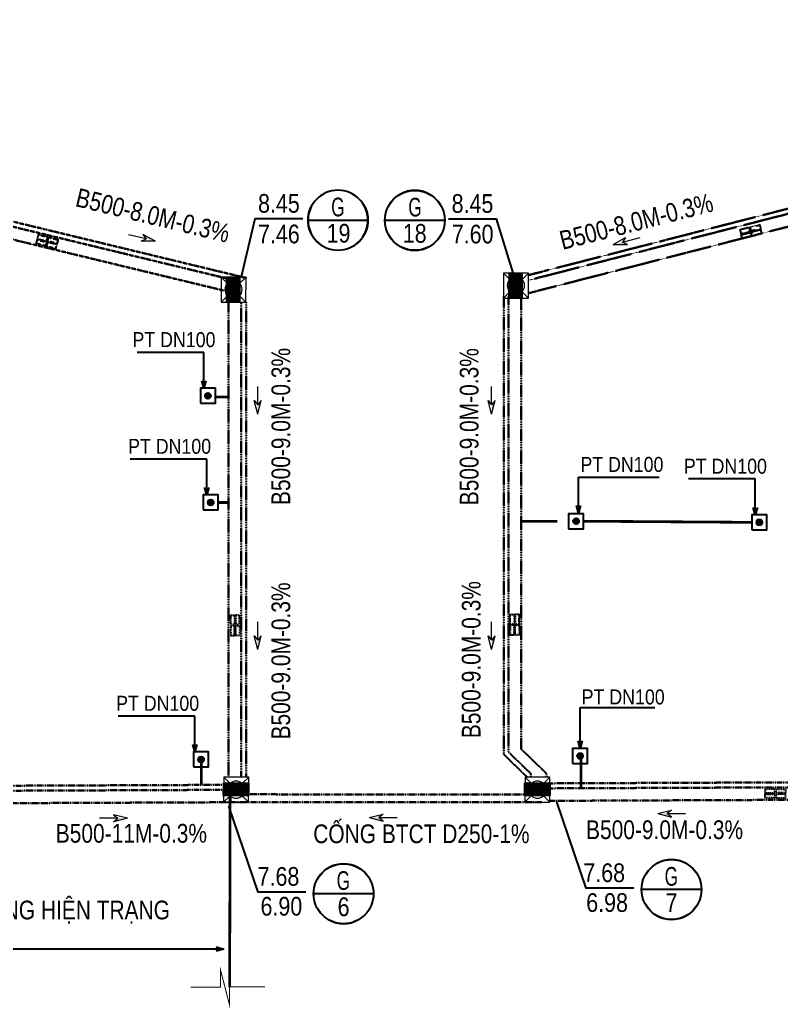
# Model space of a CAD drawing. Header units: millimetres. Extents: x -294625 to 2136527, y -251383 to 128331.
# Drawn here: x 1335371 to 1365864, y -93844 to -54234 of the extents above; entities that cross this region are included whole.
import ezdxf
from ezdxf.enums import TextEntityAlignment as Align
from ezdxf.lldxf.tags import DXFTag

# ---------------------------------------------------------------- set-up
doc = ezdxf.new("R2010")
doc.units = ezdxf.units.MM
doc.set_wipeout_variables(frame=1)
for name, pattern in [('CONTINOUS', [0]), ('DIVIDEX2', [2.5, 1, -0.5, 0, -0.5, 0, -0.5]), ('DIVIDEX22', [1.25, 0.625, -0.25, 0, -0.125, 0, -0.25]), ('XREF MB TANG 1$0$HIDDEN', [9.525, 6.35, -3.175])]:
    doc.linetypes.add(name, pattern=pattern)
for name, color, linetype, lineweight in [('00-N-7-THIET BI', 7, 'CONTINOUS', 20), ('00-N-GHI CHU', 7, 'Continuous', 9), ('00-N-TEXT', 7, 'CONTINOUS', 9), ('1.Tuong', 251, 'Continuous', 35), ('N1.6-NM', 3, 'DIVIDEX22', 30), ('N3-NOTE', 11, 'Continuous', 13)]:
    doc.layers.add(name, color=color, linetype=linetype, lineweight=lineweight)
for name, color, linetype in [('1TM', 5, 'DIVIDEX2'), ('C ỐNG THU NƯỚC D45', 4, 'Continuous'), ('N-4CAP LANH', 4, 'Continuous'), ('sl.tennut', 3, 'Continuous'), ('sl.textcaodonut', 6, 'Continuous'), ('TEN NUT', 111, 'Continuous'), ('ống thoát mưa', 5, 'TM')]:
    doc.layers.add(name, color=color, linetype=linetype)
doc.styles.add('arial narrow', font='ARIALN.TTF', dxfattribs={"height": 8})
doc.styles.add('NU-ARIAL', font='arial.ttf')
doc.styles.add('P-ARIAL', font='arial.ttf', dxfattribs={"height": 3})
doc.styles.add('P-VNTIMEH', font='vntimeh.shx', dxfattribs={"width": 0.75, "height": 300})
doc.styles.get("Standard").update_dxf_attribs({"font": 'arialbd.ttf'})
tags = doc.linetypes.add('TM', pattern='A,795.088449,-59.671033,["TM",Standard,S=298.800421,R=0,X=0,Y=-149.400211],-682.892341,795.088449', length=2332.740272).pattern_tags.tags
tags[6] = DXFTag(74, 10)
doc.dimstyles.new('N-NOTE', dxfattribs={"dimtxt": 200, "dimasz": 30, "dimexe": 50, "dimexo": 50, "dimgap": 100, "dimtad": 1, "dimdec": 0, "dimdsep": 46, "dimtxsty": 'P-VNTIMEH', "dimblk": 'OPEN30', "dimcen": 0, "dimse1": 1, "dimse2": 1, "dimclrd": 256, "dimclre": 7, "dimclrt": 256, "dimadec": 0, "dimazin": 0, "dimtfac": 1, "dimtdec": 0, "dimtix": 1, "dimtmove": 2, "dimatfit": 3, "dimldrblk": 'OPEN30', "dimfxl": 1, "dimtolj": 1, "dimtzin": 0, "dimarcsym": 0})

# ---------------------------------------------------------------- blocks, each defined once
blk = doc.blocks.new('A$C2639329B')
at = {"layer": '00-N-GHI CHU', "color": 232}
for p, q in [((504, 0), (-1020, 0)), ((1288, 0), (146, 294)), ((146, 294), (504, 0)), ((1288, 0), (146, -294)), ((146, -294), (504, 0))]:
    blk.add_line(p, q, dxfattribs=at)
blk.add_solid([(504, 0), (1288, 0), (146, 294)], dxfattribs=at)
blk = doc.blocks.new('XREF MB TANG 1$0$A$C3E3424CB')
at = {"color": 4, "linetype": 'Continuous'}
for p, q in [((-1855, -141), (-55, -141)), ((-1855, -461), (-1855, -141)), ((-1855, -621), (-1855, -941)), ((-55, -461), (-55, -141)), ((-55, -621), (-55, -941)), ((-1855, -941), (-55, -941))]:
    blk.add_line(p, q, dxfattribs=at)
at = {"color": 144, "linetype": 'Continuous'}
for p, q in [((-1840, -201), (-1840, -456)), ((-1840, -881), (-1840, -626)), ((-1820, -181), (-1780, -181)), ((-1800, -496), (-1780, -496)), ((-1800, -586), (-1780, -586)), ((-1760, -201), (-1760, -476)), ((-1760, -881), (-1760, -606)), ((-1720, -201), (-1720, -481)), ((-1720, -881), (-1720, -601)), ((-1700, -181), (-1660, -181)), ((-1700, -501), (-1660, -501)), ((-1700, -581), (-1660, -581)), ((-1640, -201), (-1640, -481)), ((-1640, -881), (-1640, -601)), ((-1600, -201), (-1600, -481)), ((-1600, -881), (-1600, -601)), ((-1580, -181), (-1540, -181)), ((-1580, -501), (-1540, -501)), ((-1580, -581), (-1540, -581)), ((-1520, -201), (-1520, -481)), ((-1520, -881), (-1520, -601)), ((-1480, -201), (-1480, -481)), ((-1480, -881), (-1480, -601)), ((-1460, -181), (-1420, -181)), ((-1460, -501), (-1420, -501)), ((-1460, -581), (-1420, -581)), ((-1400, -201), (-1400, -481)), ((-1400, -881), (-1400, -601)), ((-1360, -201), (-1360, -481)), ((-1360, -881), (-1360, -601)), ((-1340, -181), (-1300, -181)), ((-1340, -501), (-1300, -501)), ((-1340, -581), (-1300, -581)), ((-1280, -201), (-1280, -481)), ((-1280, -881), (-1280, -601)), ((-1240, -201), (-1240, -481)), ((-1240, -881), (-1240, -601)), ((-1220, -181), (-1180, -181)), ((-1220, -501), (-1180, -501)), ((-1220, -581), (-1180, -581)), ((-1160, -201), (-1160, -481)), ((-1160, -881), (-1160, -601)), ((-1120, -201), (-1120, -481)), ((-1120, -881), (-1120, -601)), ((-1100, -181), (-1060, -181)), ((-1100, -501), (-1060, -501)), ((-1100, -581), (-1060, -581)), ((-1040, -201), (-1040, -481)), ((-1040, -881), (-1040, -601)), ((-1000, -201), (-1000, -481)), ((-1000, -881), (-1000, -601)), ((-980, -181), (-940, -181)), ((-980, -501), (-940, -501)), ((-980, -581), (-940, -581)), ((-920, -201), (-920, -481)), ((-920, -881), (-920, -601)), ((-880, -201), (-880, -481)), ((-880, -881), (-880, -601)), ((-860, -181), (-820, -181)), ((-860, -501), (-820, -501)), ((-860, -581), (-820, -581)), ((-800, -201), (-800, -481)), ((-800, -881), (-800, -601)), ((-760, -201), (-760, -481)), ((-760, -881), (-760, -601)), ((-740, -181), (-700, -181)), ((-740, -501), (-700, -501)), ((-740, -581), (-700, -581)), ((-680, -201), (-680, -481)), ((-680, -881), (-680, -601)), ((-640, -201), (-640, -481)), ((-640, -881), (-640, -601)), ((-620, -181), (-580, -181)), ((-620, -501), (-580, -501)), ((-620, -581), (-580, -581)), ((-560, -201), (-560, -481)), ((-560, -881), (-560, -601)), ((-520, -201), (-520, -481)), ((-520, -881), (-520, -601)), ((-500, -181), (-460, -181)), ((-500, -501), (-460, -501)), ((-500, -581), (-460, -581)), ((-440, -201), (-440, -481)), ((-440, -881), (-440, -601)), ((-400, -201), (-400, -481)), ((-400, -881), (-400, -601)), ((-380, -181), (-340, -181)), ((-380, -501), (-340, -501)), ((-380, -581), (-340, -581)), ((-320, -201), (-320, -481)), ((-320, -881), (-320, -601)), ((-280, -201), (-280, -481)), ((-280, -881), (-280, -601)), ((-260, -181), (-220, -181)), ((-260, -501), (-220, -501)), ((-260, -581), (-220, -581)), ((-200, -201), (-200, -481)), ((-200, -881), (-200, -601)), ((-160, -201), (-160, -476)), ((-160, -881), (-160, -606)), ((-100, -181), (-140, -181)), ((-120, -496), (-140, -496)), ((-120, -586), (-140, -586)), ((-80, -201), (-80, -456)), ((-80, -881), (-80, -626)), ((-1820, -901), (-1780, -901)), ((-1700, -901), (-1660, -901)), ((-1580, -901), (-1540, -901)), ((-1460, -901), (-1420, -901)), ((-1340, -901), (-1300, -901)), ((-1220, -901), (-1180, -901)), ((-1100, -901), (-1060, -901)), ((-980, -901), (-940, -901)), ((-860, -901), (-820, -901)), ((-740, -901), (-700, -901)), ((-620, -901), (-580, -901)), ((-500, -901), (-460, -901)), ((-380, -901), (-340, -901)), ((-260, -901), (-220, -901)), ((-100, -901), (-140, -901))]:
    blk.add_line(p, q, dxfattribs=at)
for points in [[(40, -1030), (40, -30), (-1960, -30), (-1960, -1030)], [(-40, -950), (-40, -110), (-1880, -110), (-1880, -950)]]:
    blk.add_lwpolyline(points, close=True)
at = {"color": 4, "ltscale": 0.4}
for centre in [(-1917, -120), (-1869, -71), (-40, -71), (9, -120), (-1917, -952), (-1869, -1001), (-40, -1001), (9, -952)]:
    blk.add_circle(centre, 15, dxfattribs=at)
at = {"color": 4, "linetype": 'Continuous'}
for centre, radius, start, end in [((-1775, -461), 80, 180, 237.3631), ((-1775, -621), 80, 122.6369, 180), ((-1826, -541), 15, 302.6369, 57.3631), ((-84, -541), 15, 122.6369, 237.3631), ((-135, -461), 80, 302.6369, 0), ((-135, -621), 80, 0, 57.3631)]:
    blk.add_arc(centre, radius, start, end, dxfattribs=at)
at = {"color": 144, "linetype": 'Continuous'}
for centre, radius, start, end in [((-1820, -201), 20, 90, 180), ((-1800, -456), 40, 180, 270), ((-1800, -626), 40, 90, 180), ((-1780, -201), 20, 0, 90), ((-1780, -476), 20, 270, 0), ((-1780, -606), 20, 0, 90), ((-1700, -201), 20, 90, 180), ((-1700, -481), 20, 180, 270), ((-1700, -601), 20, 90, 180), ((-1660, -201), 20, 0, 90), ((-1660, -481), 20, 270, 0), ((-1660, -601), 20, 0, 90), ((-1580, -201), 20, 90, 180), ((-1580, -481), 20, 180, 270), ((-1580, -601), 20, 90, 180), ((-1540, -201), 20, 0, 90), ((-1540, -481), 20, 270, 0), ((-1540, -601), 20, 0, 90), ((-1460, -201), 20, 90, 180), ((-1460, -481), 20, 180, 270), ((-1460, -601), 20, 90, 180), ((-1420, -201), 20, 0, 90), ((-1420, -481), 20, 270, 0), ((-1420, -601), 20, 0, 90), ((-1340, -201), 20, 90, 180), ((-1340, -481), 20, 180, 270), ((-1340, -601), 20, 90, 180), ((-1300, -201), 20, 0, 90), ((-1300, -481), 20, 270, 0), ((-1300, -601), 20, 0, 90), ((-1220, -201), 20, 90, 180), ((-1220, -481), 20, 180, 270), ((-1220, -601), 20, 90, 180), ((-1180, -201), 20, 0, 90), ((-1180, -481), 20, 270, 0), ((-1180, -601), 20, 0, 90), ((-1100, -201), 20, 90, 180), ((-1100, -481), 20, 180, 270), ((-1100, -601), 20, 90, 180), ((-1060, -201), 20, 0, 90), ((-1060, -481), 20, 270, 0), ((-1060, -601), 20, 0, 90), ((-980, -201), 20, 90, 180), ((-980, -481), 20, 180, 270), ((-980, -601), 20, 90, 180), ((-940, -201), 20, 0, 90), ((-940, -481), 20, 270, 0), ((-940, -601), 20, 0, 90), ((-860, -201), 20, 90, 180), ((-860, -481), 20, 180, 270), ((-860, -601), 20, 90, 180), ((-820, -201), 20, 0, 90), ((-820, -481), 20, 270, 0), ((-820, -601), 20, 0, 90), ((-740, -201), 20, 90, 180), ((-740, -481), 20, 180, 270), ((-740, -601), 20, 90, 180), ((-700, -201), 20, 0, 90), ((-700, -481), 20, 270, 0), ((-700, -601), 20, 0, 90), ((-620, -201), 20, 90, 180), ((-620, -481), 20, 180, 270), ((-620, -601), 20, 90, 180), ((-580, -201), 20, 0, 90), ((-580, -481), 20, 270, 0), ((-580, -601), 20, 0, 90), ((-500, -201), 20, 90, 180), ((-500, -481), 20, 180, 270), ((-500, -601), 20, 90, 180), ((-460, -201), 20, 0, 90), ((-460, -481), 20, 270, 0), ((-460, -601), 20, 0, 90), ((-380, -201), 20, 90, 180), ((-380, -481), 20, 180, 270), ((-380, -601), 20, 90, 180), ((-340, -201), 20, 0, 90), ((-340, -481), 20, 270, 0), ((-340, -601), 20, 0, 90), ((-260, -201), 20, 90, 180), ((-260, -481), 20, 180, 270), ((-260, -601), 20, 90, 180), ((-220, -201), 20, 0, 90), ((-220, -481), 20, 270, 0), ((-220, -601), 20, 0, 90), ((-140, -201), 20, 90, 180), ((-140, -476), 20, 180, 270), ((-140, -606), 20, 90, 180), ((-120, -456), 40, 270, 0), ((-120, -626), 40, 0, 90), ((-100, -201), 20, 0, 90), ((-1820, -881), 20, 180, 270), ((-1780, -881), 20, 270, 0), ((-1700, -881), 20, 180, 270), ((-1660, -881), 20, 270, 0), ((-1580, -881), 20, 180, 270), ((-1540, -881), 20, 270, 0), ((-1460, -881), 20, 180, 270), ((-1420, -881), 20, 270, 0), ((-1340, -881), 20, 180, 270), ((-1300, -881), 20, 270, 0), ((-1220, -881), 20, 180, 270), ((-1180, -881), 20, 270, 0), ((-1100, -881), 20, 180, 270), ((-1060, -881), 20, 270, 0), ((-980, -881), 20, 180, 270), ((-940, -881), 20, 270, 0), ((-860, -881), 20, 180, 270), ((-820, -881), 20, 270, 0), ((-740, -881), 20, 180, 270), ((-700, -881), 20, 270, 0), ((-620, -881), 20, 180, 270), ((-580, -881), 20, 270, 0), ((-500, -881), 20, 180, 270), ((-460, -881), 20, 270, 0), ((-380, -881), 20, 180, 270), ((-340, -881), 20, 270, 0), ((-260, -881), 20, 180, 270), ((-220, -881), 20, 270, 0), ((-140, -881), 20, 180, 270), ((-100, -881), 20, 270, 0)]:
    blk.add_arc(centre, radius, start, end, dxfattribs=at)
blk = doc.blocks.new('ga3')
for p, q in [((-500, 500), (-245, 245)), ((-500, -500), (-500, 500)), ((-500, 500), (500, 500)), ((245, 245), (500, 500)), ((500, 500), (500, -500)), ((-500, -500), (-245, -245)), ((245, -245), (500, -500)), ((500, -500), (-500, -500))]:
    blk.add_line(p, q)
blk.add_circle((0, 0), 346)
at = {"layer": 'N-4CAP LANH', "linetype": 'XREF MB TANG 1$0$HIDDEN', "ltscale": 30, "xscale": 0.5, "yscale": 0.5, "zscale": 0.5, "rotation": 180}
blk.add_blockref('XREF MB TANG 1$0$A$C3E3424CB', (-480, -251), dxfattribs=at)
blk = doc.blocks.new('A$C33295B18')
blk.add_line((1720, 407), (0, 407))
for points in [[(48, 759), (48, 455), (812, 455), (812, 759)], [(48, 55), (48, 359), (812, 359), (812, 55)], [(1672, 759), (1672, 455), (908, 455), (908, 759)], [(1672, 55), (1672, 359), (908, 359), (908, 55)]]:
    blk.add_lwpolyline(points, close=True)
at = {"layer": '1.Tuong', "color": 2, "const_width": 40}
for points in [[(1720, 807), (0, 807), (0, 7), (1720, 7), (1720, 807)], [(860, 7), (860, 807)], [(1720, 407), (0, 407)]]:
    blk.add_lwpolyline(points, dxfattribs=at)
blk = doc.blocks.new('THOAT NUOC MAT')
at = {"layer": 'N1.6-NM'}
for p, q in [((1355740, -64457), (1395671, -54234)), ((1355739, -64663), (1395720, -54428)), ((1355738, -65180), (1395719, -54944)), ((1343896, -64645), (1305225, -55298)), ((1344461, -64576), (1305226, -55092)), ((1343895, -65159), (1305224, -55812)), ((1354749, -83640), (1354749, -65306)), ((1354949, -83555), (1354949, -65307)), ((1355449, -83426), (1355449, -65308)), ((1343731, -84555), (1343731, -65528)), ((1344231, -84556), (1344231, -65529)), ((1344431, -84574), (1344431, -65529)), ((1355832, -84412), (1354949, -83555)), ((1356463, -84409), (1355449, -83426)), ((1355693, -84555), (1354749, -83640)), ((1355832, -84412), (1355832, -84554)), ((1356463, -84409), (1356463, -84551)), ((1395722, -84640), (1356612, -84802)), ((1343537, -84862), (1322003, -84950)), ((1343537, -85062), (1322004, -85150)), ((1395722, -84840), (1356611, -85002)), ((1345994, -85549), (1321004, -85654)), ((1343571, -85240), (1356283, -85249)), ((1345987, -85549), (1356283, -85549)), ((1414803, -85260), (1356610, -85502))]:
    blk.add_line(p, q, dxfattribs=at)
at = {"layer": '00-N-7-THIET BI', "zscale": 0.9995002498750627}
for p, xscale, yscale, rotation in [((1343930, -65036), -0.9995002498180809, 0.9995002498768192, 89.84612250221808), ((1355239, -64874), -0.9995002498180809, 0.9995002498768192, 89.84612250221808), ((1344036, -85055), -0.9995002498180839, 0.9995002498768222, 359.8461225022181), ((1356102, -85054), -0.9995002498180839, 0.9995002498768222, 359.8461225022181)]:
    blk.add_blockref('ga3', p, dxfattribs=dict(at, xscale=xscale, yscale=yscale, rotation=rotation))
at = {"layer": '1TM'}
for p, xscale, yscale, zscale, rotation in [((1365018, -62415), 0.4999999999999999, 0.4999999999999999, 0.4999999999999999, 194.0633376530495), ((1336931, -63019), 0.4999999999999961, 0.4999999999999961, 0.4999999999999961, 166.411186779862), ((1343793, -78041), 0.5, 0.5, 0.5, 270), ((1354988, -78019), 0.5, 0.5, 0.5, 270), ((1366063, -85006), 0.5, 0.5, 0.5, 180)]:
    blk.add_blockref('A$C33295B18', p, dxfattribs=dict(at, xscale=xscale, yscale=yscale, zscale=zscale, rotation=rotation))
blk = doc.blocks.new('_Open30')
at = {"color": 0, "linetype": 'ByBlock', "lineweight": -2}
for p, q in [((-1, 0.27), (0, 0)), ((0, 0), (-1, -0.27)), ((0, 0), (-1, 0))]:
    blk.add_line(p, q, dxfattribs=at)
blk = doc.blocks.new('*U179')
at = {"layer": 'sl.tennut', "color": 1, "linetype": 'Continuous', "ltscale": 2}
blk.add_lwpolyline([(-6.649, 5.794), (-6.9, 5.778), (-7.147, 5.731), (-7.386, 5.653), (-7.613, 5.546), (-7.825, 5.412), (-8.018, 5.252), (-8.19, 5.068), (-8.338, 4.865), (-8.459, 4.645), (-8.552, 4.412), (-8.614, 4.168), (-8.646, 3.919), (-8.646, 3.668), (-8.614, 3.419), (-8.552, 3.175), (-8.459, 2.942), (-8.338, 2.722), (-8.19, 2.518), (-8.018, 2.335), (-7.825, 2.175), (-7.613, 2.041), (-7.386, 1.934), (-7.147, 1.856), (-6.9, 1.809), (-6.649, 1.793), (-6.399, 1.809), (-6.152, 1.856), (-5.913, 1.934), (-5.686, 2.041), (-5.474, 2.175), (-5.28, 2.335), (-5.108, 2.518), (-4.96, 2.722), (-4.839, 2.942), (-4.747, 3.175), (-4.684, 3.419), (-4.653, 3.668), (-4.653, 3.919), (-4.684, 4.168), (-4.747, 4.412), (-4.839, 4.645), (-4.96, 4.865), (-5.108, 5.068), (-5.28, 5.252), (-5.474, 5.412), (-5.686, 5.546), (-5.913, 5.653), (-6.152, 5.731), (-6.399, 5.778)], close=True, dxfattribs=at)
at = {"color": 1, "linetype": 'Continuous', "ltscale": 2}
blk.add_wipeout([(-6.649, 5.794), (-6.9, 5.778), (-7.147, 5.731), (-7.386, 5.653), (-7.613, 5.546), (-7.825, 5.412), (-8.018, 5.252), (-8.19, 5.068), (-8.338, 4.865), (-8.459, 4.645), (-8.552, 4.412), (-8.614, 4.168), (-8.646, 3.919), (-8.646, 3.668), (-8.614, 3.419), (-8.552, 3.175), (-8.459, 2.942), (-8.338, 2.722), (-8.19, 2.518), (-8.018, 2.335), (-7.825, 2.175), (-7.613, 2.041), (-7.386, 1.934), (-7.147, 1.856), (-6.9, 1.809), (-6.649, 1.793), (-6.399, 1.809), (-6.152, 1.856), (-5.913, 1.934), (-5.686, 2.041), (-5.474, 2.175), (-5.28, 2.335), (-5.108, 2.518), (-4.96, 2.722), (-4.839, 2.942), (-4.747, 3.175), (-4.684, 3.419), (-4.653, 3.668), (-4.653, 3.919), (-4.684, 4.168), (-4.747, 4.412), (-4.839, 4.645), (-4.96, 4.865), (-5.108, 5.068), (-5.28, 5.252), (-5.474, 5.412), (-5.686, 5.546), (-5.913, 5.653), (-6.152, 5.731), (-6.399, 5.778)], dxfattribs=at)
at = {"layer": 'sl.tennut', "color": 1, "linetype": 'Continuous', "ltscale": 2}
blk.add_lwpolyline([(-4.653, 3.793), (-8.646, 3.793)], dxfattribs=at)
blk.add_circle((-6.649, 3.793), 2, dxfattribs=at)
at = {"layer": 'sl.textcaodonut', "color": 7, "linetype": 'Continuous', "ltscale": 2}
blk.add_lwpolyline([(-4.408, 3.895), (-1.209, 3.895), (0, 0)], dxfattribs=at)
at = {"layer": 'sl.tennut', "linetype": 'Continuous', "ltscale": 2, "style": 'arial narrow', "width": 0.8}
blk.add_attdef('A10', text='', height=1.25, dxfattribs=at).set_placement((-6.665, 4.049), align=Align.CENTER)
at = {"layer": 'sl.tennut', "linetype": 'Continuous', "ltscale": 2, "style": 'arial narrow'}
blk.add_attdef('6.1', text='', height=1.25, dxfattribs=at).set_placement((-6.649, 2.297), align=Align.CENTER)
at = {"layer": 'sl.textcaodonut', "color": 6, "linetype": 'Continuous', "ltscale": 2, "style": 'arial narrow'}
for tag, p in [('SL.CDDINH', (-2.891, 4.292)), ('SL.CDDAY', (-2.891, 2.248))]:
    blk.add_attdef(tag, text='', height=1.25, dxfattribs=at).set_placement(p, align=Align.CENTER)
blk = doc.blocks.new('*U180')
at = {"layer": 'sl.tennut', "color": 1, "linetype": 'Continuous', "ltscale": 2}
blk.add_lwpolyline([(-6.478, 5.794), (-6.729, 5.778), (-6.976, 5.731), (-7.215, 5.653), (-7.442, 5.546), (-7.654, 5.412), (-7.847, 5.252), (-8.019, 5.068), (-8.167, 4.865), (-8.288, 4.645), (-8.381, 4.412), (-8.443, 4.168), (-8.474, 3.919), (-8.474, 3.668), (-8.443, 3.419), (-8.381, 3.175), (-8.288, 2.942), (-8.167, 2.722), (-8.019, 2.518), (-7.847, 2.335), (-7.654, 2.175), (-7.442, 2.041), (-7.215, 1.934), (-6.976, 1.856), (-6.729, 1.809), (-6.478, 1.793), (-6.227, 1.809), (-5.981, 1.856), (-5.742, 1.934), (-5.515, 2.041), (-5.302, 2.175), (-5.109, 2.335), (-4.937, 2.518), (-4.789, 2.722), (-4.668, 2.942), (-4.576, 3.175), (-4.513, 3.419), (-4.482, 3.668), (-4.482, 3.919), (-4.513, 4.168), (-4.576, 4.412), (-4.668, 4.645), (-4.789, 4.865), (-4.937, 5.068), (-5.109, 5.252), (-5.302, 5.412), (-5.515, 5.546), (-5.742, 5.653), (-5.981, 5.731), (-6.227, 5.778)], close=True, dxfattribs=at)
at = {"layer": 'sl.textcaodonut', "color": 7, "linetype": 'Continuous', "ltscale": 2}
blk.add_lwpolyline([(-4.13, 3.895), (-0.931, 3.895), (0, 0)], dxfattribs=at)
at = {"color": 1, "linetype": 'Continuous', "ltscale": 2}
blk.add_wipeout([(-6.478, 5.794), (-6.729, 5.778), (-6.976, 5.731), (-7.215, 5.653), (-7.442, 5.546), (-7.654, 5.412), (-7.847, 5.252), (-8.019, 5.068), (-8.167, 4.865), (-8.288, 4.645), (-8.381, 4.412), (-8.443, 4.168), (-8.474, 3.919), (-8.474, 3.668), (-8.443, 3.419), (-8.381, 3.175), (-8.288, 2.942), (-8.167, 2.722), (-8.019, 2.518), (-7.847, 2.335), (-7.654, 2.175), (-7.442, 2.041), (-7.215, 1.934), (-6.976, 1.856), (-6.729, 1.809), (-6.478, 1.793), (-6.227, 1.809), (-5.981, 1.856), (-5.742, 1.934), (-5.515, 2.041), (-5.302, 2.175), (-5.109, 2.335), (-4.937, 2.518), (-4.789, 2.722), (-4.668, 2.942), (-4.576, 3.175), (-4.513, 3.419), (-4.482, 3.668), (-4.482, 3.919), (-4.513, 4.168), (-4.576, 4.412), (-4.668, 4.645), (-4.789, 4.865), (-4.937, 5.068), (-5.109, 5.252), (-5.302, 5.412), (-5.515, 5.546), (-5.742, 5.653), (-5.981, 5.731), (-6.227, 5.778)], dxfattribs=at)
at = {"layer": 'sl.tennut', "color": 1, "linetype": 'Continuous', "ltscale": 2}
blk.add_lwpolyline([(-4.482, 3.793), (-8.474, 3.793)], dxfattribs=at)
blk.add_circle((-6.478, 3.793), 2, dxfattribs=at)
at = {"layer": 'sl.tennut', "linetype": 'Continuous', "ltscale": 2, "style": 'arial narrow', "width": 0.8}
blk.add_attdef('A10', text='', height=1.25, dxfattribs=at).set_placement((-6.494, 4.049), align=Align.CENTER)
at = {"layer": 'sl.tennut', "linetype": 'Continuous', "ltscale": 2, "style": 'arial narrow'}
blk.add_attdef('6.1', text='', height=1.25, dxfattribs=at).set_placement((-6.478, 2.297), align=Align.CENTER)
at = {"layer": 'sl.textcaodonut', "color": 6, "linetype": 'Continuous', "ltscale": 2, "style": 'arial narrow'}
for tag, p in [('SL.CDDINH', (-2.613, 4.292)), ('SL.CDDAY', (-2.613, 2.248))]:
    blk.add_attdef(tag, text='', height=1.25, dxfattribs=at).set_placement(p, align=Align.CENTER)
blk = doc.blocks.new('pt')
at = {"layer": 'C ỐNG THU NƯỚC D45', "color": 7}
for points in [[(-0.2, 0.2), (-0.2, -0.2), (0.2, -0.2), (0.2, 0.2), (-0.2, 0.2)], [(-0.073, 0.027), (-0.018, 0.006)], [(-0.045, 0.064), (-0.011, 0.015)], [(0, 0.078), (0, 0.019)], [(0.012, 0.014), (0.05, 0.06)], [(0.018, 0.005), (0.075, 0.02)], [(-0.075, -0.02), (-0.018, -0.005)], [(-0.05, -0.06), (-0.012, -0.014)], [(0, -0.019), (0, -0.078)], [(0.011, -0.015), (0.045, -0.064)], [(0.018, -0.006), (0.073, -0.027)]]:
    blk.add_lwpolyline(points, dxfattribs=at)
for radius in [0.078, 0.0187]:
    blk.add_circle((0, 0), radius, dxfattribs=at)

msp = doc.modelspace()

# ---------------------------------------------------------------- linework, layer by layer
at = {"layer": 'N3-NOTE', "const_width": 40}
msp.add_lwpolyline([(1345185.7, -92948.8), (1343775.5, -92948.8), (1343775.5, -93687), (1343414.7, -92296.9), (1343414.7, -92964.5), (1342219.3, -92964.5)], dxfattribs=at)
at = {"layer": 'sl.tennut', "color": 1, "linetype": 'Continuous', "ltscale": 2}
for points in [[(1361471.6, -87855), (1361321.4, -87864.4), (1361173.5, -87892.6), (1361030.3, -87939.2), (1360894.1, -88003.3), (1360767, -88083.9), (1360651, -88179.9), (1360547.9, -88289.6), (1360459.5, -88411.4), (1360386.9, -88543.3), (1360331.5, -88683.3), (1360294.1, -88829.1), (1360275.2, -88978.5), (1360275.2, -89129), (1360294.1, -89278.4), (1360331.5, -89424.2), (1360386.9, -89564.2), (1360459.5, -89696.1), (1360547.9, -89817.9), (1360651, -89927.6), (1360767, -90023.6), (1360894.1, -90104.2), (1361030.3, -90168.3), (1361173.5, -90214.9), (1361321.4, -90243.1), (1361471.6, -90252.5), (1361621.9, -90243.1), (1361769.7, -90214.9), (1361912.9, -90168.3), (1362049.1, -90104.2), (1362176.2, -90023.6), (1362292.2, -89927.6), (1362395.3, -89817.9), (1362483.8, -89696.1), (1362556.3, -89564.2), (1362611.7, -89424.2), (1362649.1, -89278.4), (1362668, -89129), (1362668, -88978.5), (1362649.1, -88829.1), (1362611.7, -88683.3), (1362556.3, -88543.3), (1362483.8, -88411.4), (1362395.3, -88289.6), (1362292.2, -88179.9), (1362176.2, -88083.9), (1362049.1, -88003.3), (1361912.9, -87939.2), (1361769.7, -87892.6), (1361621.9, -87864.4)], [(1348337.6, -88022.1), (1348187.3, -88031.6), (1348039.4, -88059.8), (1347896.3, -88106.3), (1347760, -88170.4), (1347632.9, -88251.1), (1347516.9, -88347), (1347413.9, -88456.8), (1347325.4, -88578.6), (1347252.9, -88710.5), (1347197.5, -88850.5), (1347160, -88996.3), (1347141.1, -89145.6), (1347141.1, -89296.2), (1347160, -89445.5), (1347197.5, -89591.3), (1347252.9, -89731.3), (1347325.4, -89863.2), (1347413.9, -89985), (1347516.9, -90094.8), (1347632.9, -90190.7), (1347760, -90271.4), (1347896.3, -90335.5), (1348039.4, -90382), (1348187.3, -90410.2), (1348337.6, -90419.7), (1348487.8, -90410.2), (1348635.7, -90382), (1348778.8, -90335.5), (1348915.1, -90271.4), (1349042.2, -90190.7), (1349158.2, -90094.8), (1349261.2, -89985), (1349349.7, -89863.2), (1349422.2, -89731.3), (1349477.6, -89591.3), (1349515.1, -89445.5), (1349534, -89296.2), (1349534, -89145.6), (1349515.1, -88996.3), (1349477.6, -88850.5), (1349422.2, -88710.5), (1349349.7, -88578.6), (1349261.2, -88456.8), (1349158.2, -88347), (1349042.2, -88251.1), (1348915.1, -88170.4), (1348778.8, -88106.3), (1348635.7, -88059.8), (1348487.8, -88031.6)]]:
    msp.add_lwpolyline(points, close=True, dxfattribs=at)
at = {"layer": 'sl.textcaodonut', "color": 7, "linetype": 'Continuous', "ltscale": 2}
for points in [[(1359965.2, -88992.6), (1358047.8, -88992.6), (1356882.6, -85543.6)], [(1346831.1, -89159.8), (1344913.7, -89159.8), (1343748.5, -85710.8)]]:
    msp.add_lwpolyline(points, dxfattribs=at)
at = {"layer": 'ống thoát mưa', "const_width": 110}
for points in [[(1343227.7, -69337.4), (1343730.6, -69337.4)], [(1343339.8, -73557.5), (1343730.6, -73557.5)], [(1356893.4, -74307.5), (1355448.8, -74307.5)], [(1364690, -74352.6), (1357948.5, -74307.5)], [(1342644.6, -83976.4), (1342644.6, -84856)], [(1357848.8, -83774), (1357848.8, -85040.5)], [(1343775.5, -92948.8), (1343795.2, -85291.1)]]:
    msp.add_lwpolyline(points, dxfattribs=at)

# ---------------------------------------------------------------- block references
at = {"layer": '00-N-GHI CHU'}
for p, xscale, yscale, zscale, rotation in [((1340202.2, -62949.2), 0.4810207792315847, 0.4810207792315847, 0.4810207792315847, 346.7472583017667), ((1359736.2, -63074.6), 0.4810207792315849, 0.4810207792315849, 0.4810207792315849, 194.3599253581082), ((1344898.7, -69403.8), 0.4810207792315849, 0.4810207792315849, 0.4810207792315849, 270), ((1354263.1, -69403.8), 0.4810207792315849, 0.4810207792315849, 0.4810207792315849, 270), ((1344898.7, -78824.5), 0.4810207792315849, 0.4810207792315849, 0.4810207792315849, 270), ((1354263.1, -78824.5), 0.4810207792315849, 0.4810207792315849, 0.4810207792315849, 270), ((1361540.7, -86012.6), 0.4810207792315849, 0.4810207792315849, 0.4810207792315849, 180), ((1339058.5, -86200), -0.4810207792315849, 0.4810207792315849, 0.4810207792315849, 180), ((1349987.3, -86175.5), 0.4810207792315849, 0.4810207792315849, 0.4810207792315849, 180)]:
    msp.add_blockref('A$C2639329B', p, dxfattribs=dict(at, xscale=xscale, yscale=yscale, zscale=zscale, rotation=rotation))
at = {"layer": 'C ỐNG THU NƯỚC D45', "linetype": 'Continuous', "xscale": 1500, "yscale": 1500, "zscale": 1500, "rotation": 90.00000000000058}
for p in [(1342905.3, -69286.7), (1343017.4, -73557.5), (1357648.5, -74307.5), (1364990, -74352.6), (1342630.1, -83844.9), (1357809, -83706)]:
    msp.add_blockref('pt', p, dxfattribs=at)
at = {"layer": 'N3-NOTE'}
msp.add_blockref('THOAT NUOC MAT', (0, 0), dxfattribs=at)

# ---------------------------------------------------------------- texts
at = {"layer": '00-N-TEXT', "color": 7, "style": 'NU-ARIAL', "width": 0.85}
for p in [(1339882.1, -67039.3), (1339707.2, -71310.1), (1357821.4, -72034.7), (1361966.8, -72105.2), (1357872.5, -81341.7), (1339228, -81597.5)]:
    msp.add_text('PT DN100', height=600, dxfattribs=at).set_placement(p, align=Align.MIDDLE_LEFT)
at = {"layer": '00-N-TEXT', "color": 2, "char_height": 750, "attachment_point": 3, "line_spacing_factor": 0.8, "style": 'P-ARIAL'}
for s, insert, rotation in [('{\\fArial|b0|i0|c0|p34;\\W0.8;B500-8.0M-0.3%}', (1343846.6, -62437.4), 346.41119), ('{\\fArial|b0|i0|c0|p34;\\W0.8;B500-8.0M-0.3%}', (1363013.8, -61161.9), 14.35993), ('{\\fArial|b0|i0|c0|p34;\\W0.8;B500-9.0M-0.3%}', (1345449.9, -67370.5), 90), ('{\\fArial|b0|i0|c0|p34;\\W0.8;B500-9.0M-0.3%}', (1352991.1, -67380.2), 90), ('{\\fArial|b0|i0|c0|p34;\\W0.8;B500-9.0M-0.3%}', (1345449.9, -76757.2), 90), ('{\\fArial|b0|i0|c0|p34;\\W0.8;B500-9.0M-0.3%}', (1353072.5, -76704.4), 90)]:
    msp.add_mtext_dynamic_manual_height_columns(s, width=18303.5, gutter_width=5, heights=[0], dxfattribs=dict(at, insert=insert, rotation=rotation))
for s, width, insert in [('{\\W0.8;CỐNG BTCT D250-1%}', 18303.5, (1355785.2, -86446.4)), ('{\\fArial|b0|i0|c0|p34;\\W0.8;B500-9.0M-0.3%}', 18303.5, (1364337.4, -86283.5)), ('{\\fArial|b0|i0|c0|p34;\\W0.8;B500-11M-0.3%}', 18303.5, (1342868.5, -86427)), ('{\\fArial|b0|i0|c0|p34;\\W0.8;KẾT NỐI HỆ THỐNG THOÁT MƯA HẠ TẦNG HIỆN TRẠNG}', 23351.914, (1341384.8, -89497.2))]:
    msp.add_mtext_dynamic_manual_height_columns(s, width=width, gutter_width=5, heights=[0], dxfattribs=dict(at, insert=insert))
at = {"layer": 'sl.textcaodonut', "color": 6, "linetype": 'Continuous', "ltscale": 2, "style": 'arial narrow'}
for tag, p in [('7.68', (1345731.4, -88902.7)), ('7.68', (1358775.4, -88755)), ('6.90', (1345847.2, -90096.1)), ('6.98', (1358891.2, -89948.4))]:
    msp.add_attdef(tag, text='10.10', height=749.14, dxfattribs=at).set_placement(p, align=Align.CENTER)

# ---------------------------------------------------------------- leaders
at = {"layer": 'N3-NOTE'}
for points in [[(1342742.8, -68986.7), (1342742.8, -67549.3), (1340067.9, -67549.3)], [(1342854.9, -73257.5), (1342854.9, -71820.1), (1339787.2, -71820.1)], [(1357749.9, -73982.1), (1357749.9, -72544.7), (1360982, -72544.7)], [(1364827.4, -74052.6), (1364827.4, -72615.2), (1362152.6, -72615.2)], [(1357809, -83406), (1357809, -81760.5), (1360802.3, -81760.5)], [(1342375.7, -83544.9), (1342375.7, -82107.5), (1339308.1, -82107.5)], [(1343535.9, -91434), (1318727, -91434)]]:
    msp.add_leader(points, dimstyle='N-NOTE', override={"dimasz": 300, "dimgap": 100, "dimtad": 0}, dxfattribs=at)

# ---------------------------------------------------------------- next in the draw order: block references
at = {"layer": 'TEN NUT'}
ref = msp.add_blockref('*U180', (1344231.3, -64530.3), dxfattribs=dict(at, xscale=-599.3150684931506, yscale=599.3150684931506, zscale=599.3150684931506))
ref.add_attrib('A10', 'G', dxfattribs={"layer": 'sl.tennut', "linetype": 'Continuous', "ltscale": 2, "height": 749.1, "style": 'arial narrow', "width": 0.8}).set_placement((1348109, -62103.5), align=Align.CENTER)
ref.add_attrib('6.1', '19', dxfattribs={"layer": 'sl.tennut', "linetype": 'Continuous', "ltscale": 2, "height": 749.14, "style": 'arial narrow'}).set_placement((1348135.4, -63153.6), align=Align.CENTER)
ref.add_attrib('SL.CDDINH', '8.45', dxfattribs={"layer": 'sl.textcaodonut', "color": 6, "linetype": 'Continuous', "ltscale": 2, "height": 749.14, "style": 'arial narrow'}).set_placement((1345747.8, -61958.1), align=Align.CENTER)
ref.add_attrib('SL.CDDAY', '7.46', dxfattribs={"layer": 'sl.textcaodonut', "color": 6, "linetype": 'Continuous', "ltscale": 2, "height": 749.14, "style": 'arial narrow'}).set_placement((1345747.8, -63183.1), align=Align.CENTER)
ref = msp.add_blockref('*U179', (1355176, -64535.9), dxfattribs=dict(at, xscale=599.3150684931506, yscale=599.3150684931506, zscale=599.3150684931506))
ref.add_attrib('A10', 'G', dxfattribs={"layer": 'sl.tennut', "linetype": 'Continuous', "ltscale": 2, "height": 749.1, "style": 'arial narrow', "width": 0.8}).set_placement((1351199.5, -62109.1), align=Align.CENTER)
ref.add_attrib('6.1', '18', dxfattribs={"layer": 'sl.tennut', "linetype": 'Continuous', "ltscale": 2, "height": 749.14, "style": 'arial narrow'}).set_placement((1351186.3, -63159.2), align=Align.CENTER)
ref.add_attrib('SL.CDDINH', '8.45', dxfattribs={"layer": 'sl.textcaodonut', "color": 6, "linetype": 'Continuous', "ltscale": 2, "height": 749.14, "style": 'arial narrow'}).set_placement((1353501, -61963.7), align=Align.CENTER)
ref.add_attrib('SL.CDDAY', '7.60', dxfattribs={"layer": 'sl.textcaodonut', "color": 6, "linetype": 'Continuous', "ltscale": 2, "height": 749.14, "style": 'arial narrow'}).set_placement((1353507.7, -63188.7), align=Align.CENTER)

# ---------------------------------------------------------------- next in the draw order: wipeouts: each hides what was drawn before it
at = {"color": 1, "linetype": 'Continuous', "ltscale": 2}
for points in [[(1361471.6, -87855), (1361321.4, -87864.4), (1361173.5, -87892.6), (1361030.3, -87939.2), (1360894.1, -88003.3), (1360767, -88083.9), (1360651, -88179.9), (1360547.9, -88289.6), (1360459.5, -88411.4), (1360386.9, -88543.3), (1360331.5, -88683.3), (1360294.1, -88829.1), (1360275.2, -88978.5), (1360275.2, -89129), (1360294.1, -89278.4), (1360331.5, -89424.2), (1360386.9, -89564.2), (1360459.5, -89696.1), (1360547.9, -89817.9), (1360651, -89927.6), (1360767, -90023.6), (1360894.1, -90104.2), (1361030.3, -90168.3), (1361173.5, -90214.9), (1361321.4, -90243.1), (1361471.6, -90252.5), (1361621.9, -90243.1), (1361769.7, -90214.9), (1361912.9, -90168.3), (1362049.1, -90104.2), (1362176.2, -90023.6), (1362292.2, -89927.6), (1362395.3, -89817.9), (1362483.8, -89696.1), (1362556.3, -89564.2), (1362611.7, -89424.2), (1362649.1, -89278.4), (1362668, -89129), (1362668, -88978.5), (1362649.1, -88829.1), (1362611.7, -88683.3), (1362556.3, -88543.3), (1362483.8, -88411.4), (1362395.3, -88289.6), (1362292.2, -88179.9), (1362176.2, -88083.9), (1362049.1, -88003.3), (1361912.9, -87939.2), (1361769.7, -87892.6), (1361621.9, -87864.4)], [(1348337.6, -88022.1), (1348187.3, -88031.6), (1348039.4, -88059.8), (1347896.3, -88106.3), (1347760, -88170.4), (1347632.9, -88251.1), (1347516.9, -88347), (1347413.9, -88456.8), (1347325.4, -88578.6), (1347252.9, -88710.5), (1347197.5, -88850.5), (1347160, -88996.3), (1347141.1, -89145.6), (1347141.1, -89296.2), (1347160, -89445.5), (1347197.5, -89591.3), (1347252.9, -89731.3), (1347325.4, -89863.2), (1347413.9, -89985), (1347516.9, -90094.8), (1347632.9, -90190.7), (1347760, -90271.4), (1347896.3, -90335.5), (1348039.4, -90382), (1348187.3, -90410.2), (1348337.6, -90419.7), (1348487.8, -90410.2), (1348635.7, -90382), (1348778.8, -90335.5), (1348915.1, -90271.4), (1349042.2, -90190.7), (1349158.2, -90094.8), (1349261.2, -89985), (1349349.7, -89863.2), (1349422.2, -89731.3), (1349477.6, -89591.3), (1349515.1, -89445.5), (1349534, -89296.2), (1349534, -89145.6), (1349515.1, -88996.3), (1349477.6, -88850.5), (1349422.2, -88710.5), (1349349.7, -88578.6), (1349261.2, -88456.8), (1349158.2, -88347), (1349042.2, -88251.1), (1348915.1, -88170.4), (1348778.8, -88106.3), (1348635.7, -88059.8), (1348487.8, -88031.6)]]:
    msp.add_wipeout(points, dxfattribs=at)

# ---------------------------------------------------------------- next in the draw order: linework, layer by layer
at = {"layer": 'sl.tennut', "color": 1, "linetype": 'Continuous', "ltscale": 2}
for points in [[(1362668, -89053.8), (1360275.2, -89053.8)], [(1349534, -89220.9), (1347141.1, -89220.9)]]:
    msp.add_lwpolyline(points, dxfattribs=at)
for centre in [(1361471.6, -89053.8), (1348337.6, -89220.9)]:
    msp.add_circle(centre, 1198.8, dxfattribs=at)

# ---------------------------------------------------------------- next in the draw order: texts
at = {"layer": 'sl.tennut', "linetype": 'Continuous', "ltscale": 2, "style": 'arial narrow', "width": 0.8}
for p in [(1348328.1, -89067.5), (1361462.1, -88900.4)]:
    msp.add_attdef('G', text='A10', height=749.14, dxfattribs=at).set_placement(p, align=Align.CENTER)
at = {"layer": 'sl.tennut', "linetype": 'Continuous', "ltscale": 2, "style": 'arial narrow'}
for tag, p in [('6', (1348337.5, -90117.7)), ('7', (1361471.5, -89950.6))]:
    msp.add_attdef(tag, text='A10', height=749.14, dxfattribs=at).set_placement(p, align=Align.CENTER)

doc.saveas('drawing.dxf')
